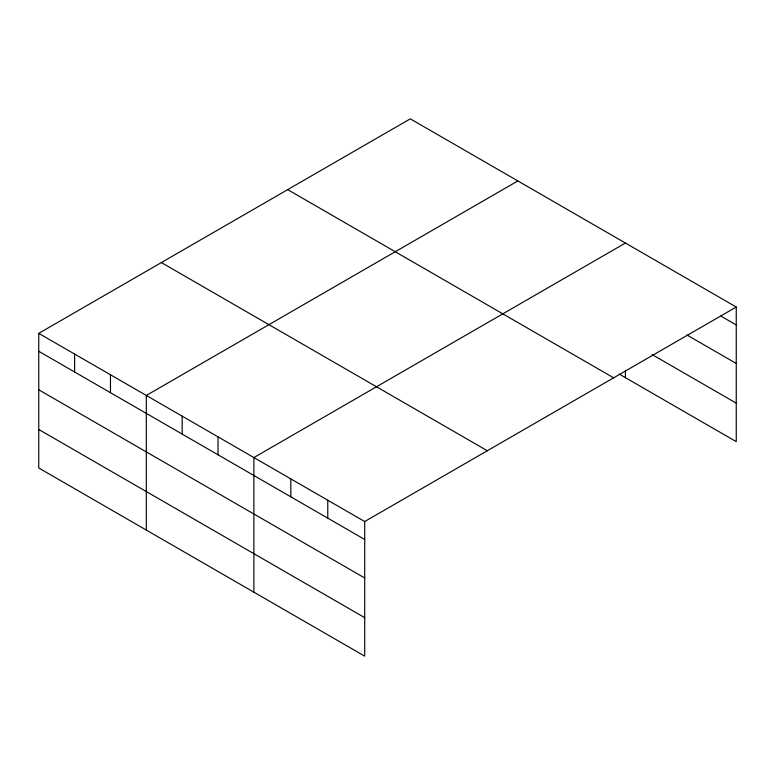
<?xml version="1.0" encoding="UTF-8"?>
<svg xmlns="http://www.w3.org/2000/svg" width="775" height="775" viewBox="0 0 775 775"><rect width="100%" height="100%" fill="white"/><g stroke="black" fill="none" stroke-linecap="round" stroke-linejoin="round"><path stroke-width="1.16" d="M736.25 307.026L410.295 118.846L38.75 333.357L38.75 467.974L364.705 656.154L364.705 521.536L736.25 307.026L736.25 441.643L619.283 374.112M517.865 180.943L146.31 395.453L146.31 530.071M625.425 243.05L253.88 457.56L253.88 592.178M720.857 316.074L736.25 324.967M686.999 335.032L736.25 363.475M652.104 354.562L736.25 403.145M287.69 189.633L613.635 377.822M161.365 262.56L487.31 450.75M38.75 333.357L364.705 521.536M38.75 351.288L364.705 539.477M38.75 389.796L364.705 577.985M38.75 429.466L364.705 617.656M625.425 370.44L625.425 377.667M327.767 500.214L327.767 518.146M290.819 478.882L290.819 496.823M218.027 436.858L218.027 454.789M182.173 416.156L182.173 434.087M110.457 374.751L110.457 392.692M74.603 354.049L74.603 371.99"/></g></svg>
